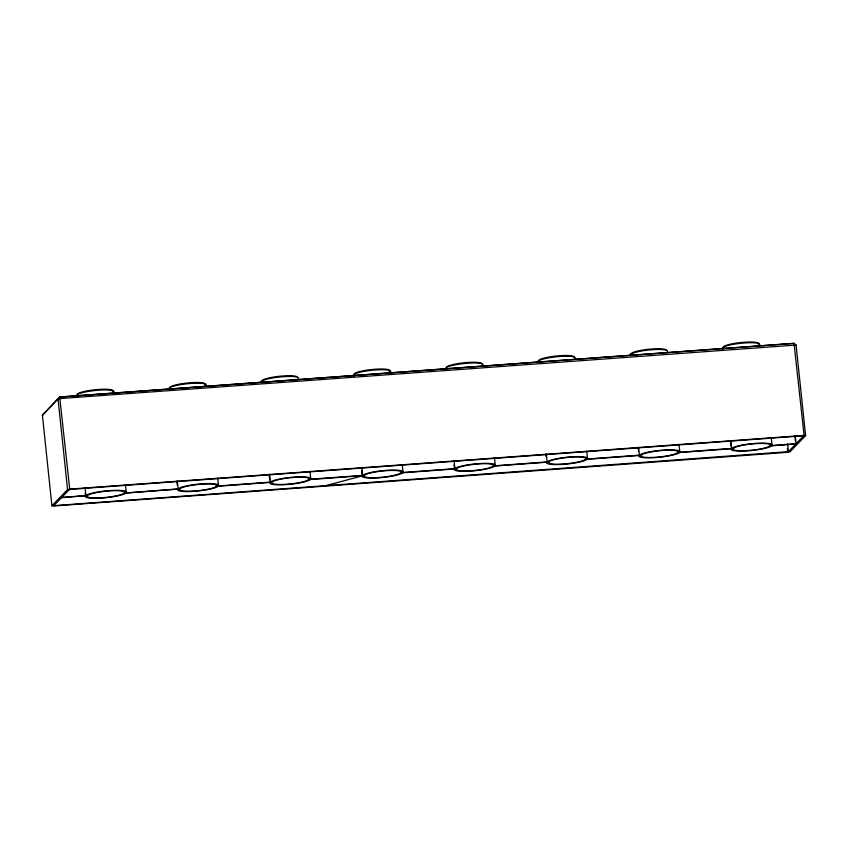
<?xml version="1.0" encoding="UTF-8"?>
<svg xmlns="http://www.w3.org/2000/svg" width="848" height="848" viewBox="0 0 848 848"><rect width="100%" height="100%" fill="white"/><g stroke="black" fill="none" stroke-linecap="round" stroke-linejoin="round"><path stroke-width="1.27" d="M85.457 495.91L85.383 496.811A20.734 3.392 -6 0 0 102.894 497.988A20.734 3.392 -6 0 0 124.815 493.727L126.352 491.829A20.734 3.392 -6 0 0 108.841 490.642A20.734 3.392 -6 0 0 86.92 494.914L85.457 495.91L85.171 493.335M179.585 489.02L179.511 489.837A18.836 3.074 -6 0 0 195.422 490.907A18.836 3.074 -6 0 0 215.328 487.038L216.728 485.31A18.836 3.074 -6 0 0 200.817 484.24A18.836 3.074 -6 0 0 180.91 488.109L179.585 489.02L124.868 493.091L179.988 488.745M271.837 482.279L271.773 483.095A18.836 3.074 -6 0 0 287.673 484.166A18.836 3.074 -6 0 0 307.591 480.286L308.99 478.558A18.836 3.074 -6 0 0 293.079 477.488A18.836 3.074 -6 0 0 273.162 481.367L271.837 482.279L216.251 486.402M401.178 472.633L401.242 471.817A18.836 3.074 -6 0 0 385.331 470.746A18.836 3.074 -6 0 0 365.424 474.626L364.025 476.343A18.836 3.074 -6 0 0 379.936 477.424A18.836 3.074 -6 0 0 399.843 473.544L401.178 472.633L456.754 468.509M403.044 472.484L403.118 471.594A20.734 3.392 -6 0 0 385.607 470.407A20.734 3.392 -6 0 0 363.686 474.679L362.149 476.576A20.734 3.392 -6 0 0 379.66 477.753A20.734 3.392 -6 0 0 401.581 473.491L403.044 472.484L402.355 465.849M493.43 465.891L493.494 465.075A18.836 3.074 -6 0 0 477.583 464.004A18.836 3.074 -6 0 0 457.676 467.873L456.277 469.601A18.836 3.074 -6 0 0 472.188 470.672A18.836 3.074 -6 0 0 492.094 466.803L493.43 465.891L549.016 461.757M495.296 465.743L495.37 464.842A20.734 3.392 -6 0 0 477.859 463.665A20.734 3.392 -6 0 0 455.938 467.926L454.401 469.834A20.734 3.392 -6 0 0 471.912 471.011A20.734 3.392 -6 0 0 493.833 466.75L495.296 465.743L494.469 457.793M585.682 459.139L585.745 458.323A18.836 3.074 -6 0 0 569.835 457.252A18.836 3.074 -6 0 0 549.928 461.132L548.529 462.86A18.836 3.074 -6 0 0 564.439 463.93A18.836 3.074 -6 0 0 584.357 460.051L585.682 459.139L641.268 455.016M587.558 458.991L587.622 458.1A20.734 3.392 -6 0 0 570.11 456.924A20.734 3.392 -6 0 0 548.19 461.185L546.653 463.082A20.734 3.392 -6 0 0 564.174 464.269A20.734 3.392 -6 0 0 586.085 459.998L587.558 458.991L586.731 451.051M677.934 452.397L678.008 451.581A18.836 3.074 -6 0 0 662.097 450.511A18.836 3.074 -6 0 0 642.19 454.39L640.791 456.118A18.836 3.074 -6 0 0 656.702 457.189A18.836 3.074 -6 0 0 676.609 453.309L677.934 452.397L733.52 448.274M679.81 452.249L679.884 451.359A20.734 3.392 -6 0 0 662.362 450.171A20.734 3.392 -6 0 0 640.452 454.443L638.915 456.341A20.734 3.392 -6 0 0 656.426 457.517A20.734 3.392 -6 0 0 678.347 453.256L679.81 452.249L678.983 444.299M770.196 445.656L770.26 444.84A18.836 3.074 -6 0 0 754.349 443.769A18.836 3.074 -6 0 0 734.442 447.638L733.043 449.366A18.836 3.074 -6 0 0 748.954 450.436A18.836 3.074 -6 0 0 768.86 446.567L770.196 445.656L796.092 443.695L795.265 435.798M772.062 445.507L772.136 444.606A20.734 3.392 -6 0 0 754.625 443.43A20.734 3.392 -6 0 0 732.704 447.691L731.167 449.599A20.734 3.392 -6 0 0 748.678 450.776A20.734 3.392 -6 0 0 770.599 446.514L772.062 445.507L771.235 437.557M44.054 413.241L42.4 415.234L51.919 505.8L53.435 506.002L787.781 452.313L789.954 451.836L805.6 435.618L796.081 345.062L794.046 343.345L59.689 397.023L42.4 415.234L59.689 397.023L794.046 343.345L804.084 435.416L805.6 435.618M51.919 505.8L67.564 489.582L69.737 489.105L804.084 435.416M788.11 451.973L803.756 435.755L69.409 489.444L53.763 505.662L788.439 451.634L787.612 443.737M324.996 485.84L362.107 475.951M796.081 345.062L60.219 398.549L58.046 399.016L67.564 489.582M69.08 489.784L71.253 489.307M61.745 497.384L86.432 495.582L61.427 497.723M216.664 486.063L272.25 481.993M308.926 479.311L364.502 475.251M308.502 479.661L364.089 475.601M400.765 472.919L456.341 468.849M493.017 466.167L548.592 462.107M585.268 459.425L640.855 455.365M677.531 452.684L733.107 448.613M795.774 444.034L769.783 445.931L769.507 443.303M60.219 398.549L59.689 397.034L69.737 489.105M794.936 436.137L795.498 441.405M787.368 448.38L787.781 452.313M730.838 440.515L731.665 448.412M730.541 442.168L730.955 446.122M638.586 447.256L639.413 455.153M638.152 447.596L638.565 451.549M546.324 453.998L547.161 461.895M545.9 454.348L546.176 456.977M454.072 460.75L454.899 468.647M454.051 465.043L454.475 468.986M361.82 467.492L362.647 475.389M361.661 470.47L362.075 474.414M309.965 471.276L310.654 477.859M269.558 474.233L270.395 482.13M269.272 475.898L269.685 479.841M217.703 478.028L218.54 485.925M177.306 480.975L178.133 488.872M176.872 481.325L177.296 485.279M125.451 484.77L126.278 492.667M85.054 487.727L85.881 495.624M77.38 394.511A17.893 2.926 -6 0 1 97.372 389.529A17.893 2.926 -6 0 1 112.413 391.638M76.543 395.528A18.836 3.074 -6 0 1 97.584 390.281A18.836 3.074 -6 0 1 113.42 392.507M169.473 389.518A18.836 3.074 -6 0 1 187.387 383.762A18.836 3.074 -6 0 1 205.672 385.766M170.278 388.458A17.893 2.926 -6 0 1 187.302 382.999A17.893 2.926 -6 0 1 204.665 384.897M169.738 388.691A17.893 2.926 -6 0 1 170.31 387.865M262.541 381.717A17.893 2.926 -6 0 1 274.953 376.83A17.893 2.926 -6 0 1 296.853 376.639M261.735 382.766A18.836 3.074 -6 0 1 279.649 377.021A18.836 3.074 -6 0 1 297.924 379.024M261.99 381.939A17.893 2.926 -6 0 1 262.562 381.123M354.146 374.275A17.893 2.926 -6 0 1 374.138 369.293A17.893 2.926 -6 0 1 389.179 371.403M353.987 376.024A18.836 3.074 -6 0 1 371.901 370.279A18.836 3.074 -6 0 1 390.175 372.283M538.66 360.782A17.893 2.926 -6 0 1 556.32 356.012A17.893 2.926 -6 0 1 574.255 357.093M537.823 361.81A18.836 3.074 -6 0 1 558.853 356.563A18.836 3.074 -6 0 1 574.69 358.789M446.408 367.534A17.893 2.926 -6 0 1 464.068 362.764A17.893 2.926 -6 0 1 482.003 363.845M446.239 369.283A18.836 3.074 -6 0 1 461.715 363.813A18.836 3.074 -6 0 1 483.031 364.672M631.559 354.729A17.893 2.926 -6 0 1 646.25 349.535A17.893 2.926 -6 0 1 666.507 350.351M630.753 355.789A18.836 3.074 -6 0 1 648.667 350.044A18.836 3.074 -6 0 1 666.941 352.047M723.81 347.987A17.893 2.926 -6 0 1 738.513 342.793A17.893 2.926 -6 0 1 758.769 343.61M723.005 349.047A18.836 3.074 -6 0 1 740.919 343.292A18.836 3.074 -6 0 1 759.204 345.295M631.007 354.962A17.893 2.926 -6 0 1 631.58 354.146M723.27 348.221A17.893 2.926 -6 0 1 723.832 347.394M758.218 343.832A17.893 2.926 -6 0 1 758.865 344.532M177.709 489.169L177.635 490.07A20.734 3.392 -6 0 0 195.157 491.246A20.734 3.392 -6 0 0 217.067 486.985L218.604 485.077A20.734 3.392 -6 0 0 201.093 483.901A20.734 3.392 -6 0 0 179.172 488.162L177.709 489.169M269.961 482.427L269.897 483.318A20.734 3.392 -6 0 0 287.408 484.505A20.734 3.392 -6 0 0 309.329 480.233L310.866 478.336A20.734 3.392 -6 0 0 293.344 477.159A20.734 3.392 -6 0 0 271.434 481.42L269.961 482.427M94.255 497.935A18.836 3.074 -6 0 0 124.412 492.868A18.836 3.074 -6 0 0 98.93 492.158A18.836 3.074 -6 0 0 94.255 497.935"/></g></svg>
